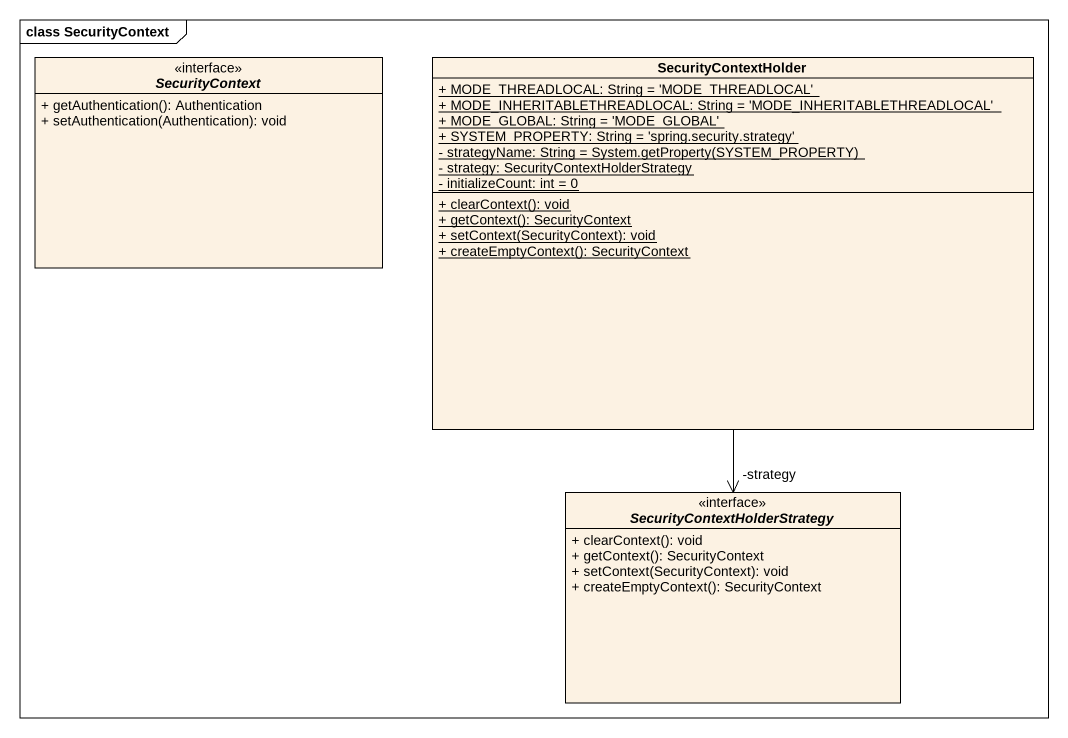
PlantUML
@startuml
mainframe class SecurityContext
hide circle
hide empty members
skinparam classAttributeIconSize 0
interface SecurityContext {
  + getAuthentication(): Authentication
  + setAuthentication(Authentication): void
}
class SecurityContextHolder {
  {static} + MODE_THREADLOCAL: String = 'MODE_THREADLOCAL'
  {static} + MODE_INHERITABLETHREADLOCAL: String = 'MODE_INHERITABLETHREADLOCAL'
  {static} + MODE_GLOBAL: String = 'MODE_GLOBAL'
  {static} + SYSTEM_PROPERTY: String = 'spring.security.strategy'
  {static} {field} - strategyName: String = System.getProperty(SYSTEM_PROPERTY)
  {static} - strategy: SecurityContextHolderStrategy
  {static} - initializeCount: int = 0
  {static} + clearContext(): void
  {static} + getContext(): SecurityContext
  {static} + setContext(SecurityContext): void
  {static} + createEmptyContext(): SecurityContext
}
interface "SecurityContextHolderStrategy" as SecurityContextHolderStrateg {
  + clearContext(): void
  + getContext(): SecurityContext
  + setContext(SecurityContext): void
  + createEmptyContext(): SecurityContext
}
SecurityContextHolder --> "-strategy" SecurityContextHolderStrateg
@enduml
